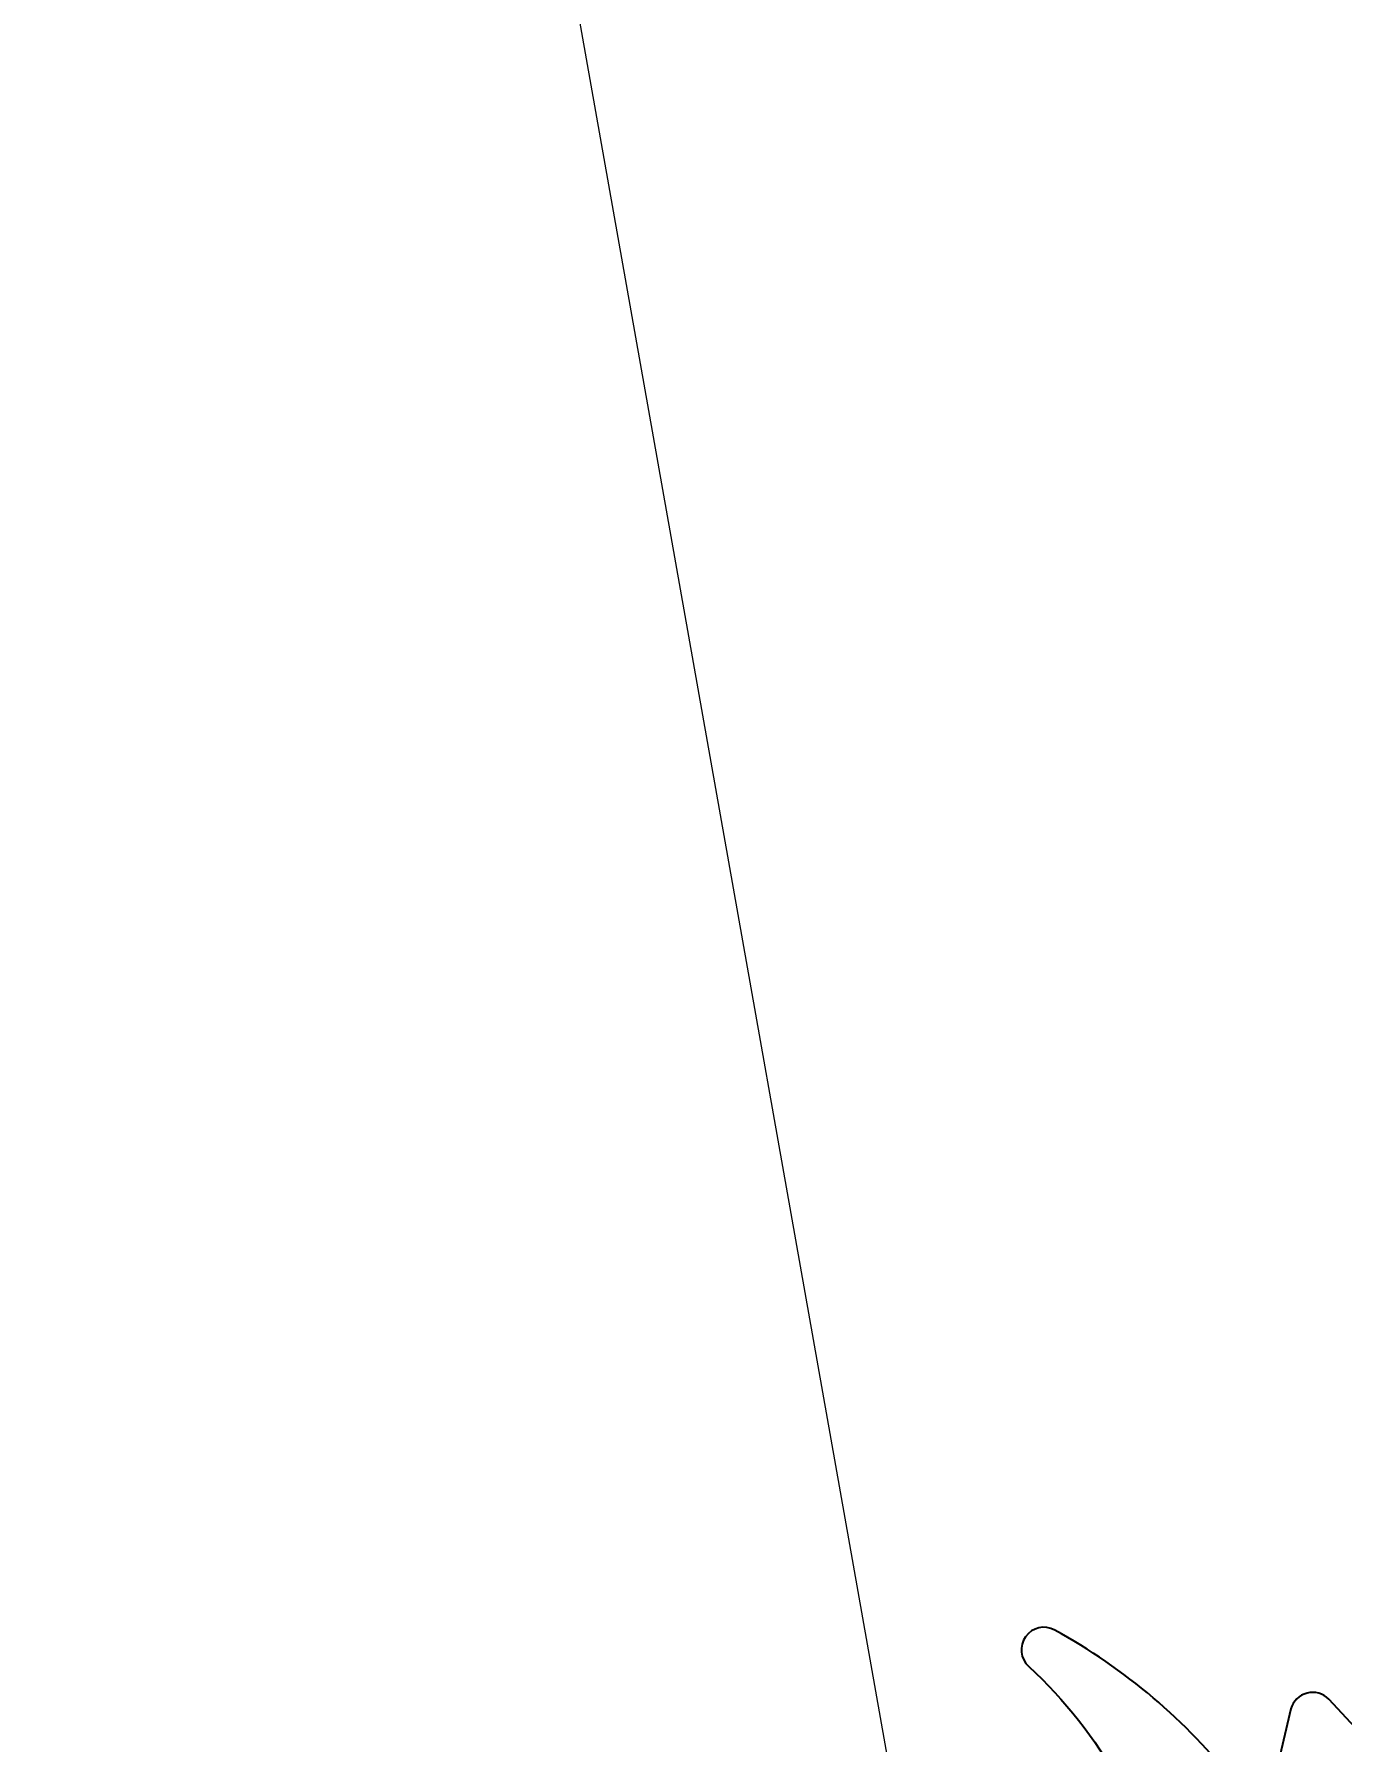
# Model space of a CAD drawing. Header units: millimetres. Extents: x -65527 to 8894748, y -37603 to 223697.
# Drawn here: x -31432.32 to -31414.66, y 101068.31 to 101091.38 of the extents above; entities that cross this region are included whole.
import ezdxf
from ezdxf import colors
from ezdxf.entities.mleader import LeaderData, LeaderLine
from ezdxf.math import Vec2, Vec3

# ---------------------------------------------------------------- set-up
doc = ezdxf.new("R2010")
doc.units = ezdxf.units.MM
doc.header["$LTSCALE"] = 10
doc.layers.add('АР_Перегородки витражные', color=152, linetype='Continuous', lineweight=13)
doc.layers.add('Архитектура', color=251, linetype='Continuous')
doc.styles.add('ISOCPEUR', font='isocpeur.ttf', dxfattribs={"width": 0.7})

# ---------------------------------------------------------------- blocks, each defined once
blk = doc.blocks.new('стойка витр.')
at = {"lineweight": 0, "ltscale": 100, "transparency": 33554687}
for points in [[(-59.945, -19.404, -0.000016), (-56.88, -20.786, -0.439819)], [(-56.36, -22.156, -0.000016), (-57.738, -25.223, -0.208057)]]:
    blk.add_lwpolyline(points, format="xyb", dxfattribs=at)
blk.add_lwpolyline([(-56.061, -41.98), (-55.778, -41.351), (-17.471, -26.825), (-16.842, -27.108), (-16.28, -28.59)], dxfattribs=at)
blk = doc.blocks.new('A$Cf7573d2c')
at = {"color": 5, "lineweight": 0, "ltscale": 100, "transparency": 33554687}
blk.add_lwpolyline([(61.095, -122.355), (60.523, -121.97), (52.67, -81.761), (53.055, -81.189), (54.611, -80.886)], dxfattribs=at)
for points in [[(38.187, -122.373, -0.000016), (40.066, -119.585, -0.439819)], [(41.505, -119.304, -0.000016), (44.295, -121.181, -0.208057)]]:
    blk.add_lwpolyline(points, format="xyb", dxfattribs=at)
at = {"layer": 'АР_Перегородки витражные', "rotation": 80.28340479355269}
blk.add_blockref('стойка витр.', (29.179, -60.013), dxfattribs=at)
blk = doc.blocks.new('A$Cec9b444d')
at = {"color": 241, "ltscale": 100, "true_color": 0xf7abae, "rotation": 359}
blk.add_blockref('A$Cf7573d2c', (-2406.343, -6569.67), dxfattribs=at)
blk = doc.blocks.new('_DOTSMALL')
at = {"color": 0, "linetype": 'ByBlock', "const_width": 0.5}
blk.add_lwpolyline([(-0.0625, 0, 1), (0.0625, 0, 1)], format="xyb", close=True, dxfattribs=at)

msp = doc.modelspace()

# ---------------------------------------------------------------- linework, layer by layer
at = {"layer": 'Архитектура', "lineweight": 25, "transparency": 33554684}
for points in [[(-31416.091, 101067.746, 0.101403), (-31418.534, 101069.821, 0.887085), (-31418.887, 101069.329, -0.164997), (-31417.019, 101065.931)], [(-31416.091, 101067.746, 0.101403), (-31418.534, 101069.821, 0.887085), (-31418.887, 101069.329, -0.164997), (-31417.019, 101065.931)], [(-31416.091, 101067.746, 0.101403), (-31418.534, 101069.821, 0.887085), (-31418.887, 101069.329, -0.164997), (-31417.019, 101065.931)], [(-31416.091, 101067.746, 0.101403), (-31418.534, 101069.821, 0.887085), (-31418.887, 101069.329, -0.164997), (-31417.019, 101065.931)], [(-31416.091, 101067.746, 0.101403), (-31418.534, 101069.821, 0.887085), (-31418.887, 101069.329, -0.164997), (-31417.019, 101065.931)], [(-31416.091, 101067.746, 0.101403), (-31418.534, 101069.821, 0.887085), (-31418.887, 101069.329, -0.164997), (-31417.019, 101065.931)], [(-31416.091, 101067.746, 0.101403), (-31418.534, 101069.821, 0.887085), (-31418.887, 101069.329, -0.164997), (-31417.019, 101065.931)], [(-31416.091, 101067.746, 0.101403), (-31418.534, 101069.821, 0.887085), (-31418.887, 101069.329, -0.164997), (-31417.019, 101065.931)], [(-31416.091, 101067.746, 0.101403), (-31418.534, 101069.821, 0.887085), (-31418.887, 101069.329, -0.164997), (-31417.019, 101065.931)], [(-31416.091, 101067.746, 0.101403), (-31418.534, 101069.821, 0.887085), (-31418.887, 101069.329, -0.164997), (-31417.019, 101065.931)], [(-31416.091, 101067.746, 0.101403), (-31418.534, 101069.821, 0.887085), (-31418.887, 101069.329, -0.164997), (-31417.019, 101065.931)], [(-31416.091, 101067.746, 0.101403), (-31418.534, 101069.821, 0.887085), (-31418.887, 101069.329, -0.164997), (-31417.019, 101065.931)], [(-31416.091, 101067.746, 0.101403), (-31418.534, 101069.821, 0.887085), (-31418.887, 101069.329, -0.164997), (-31417.019, 101065.931)], [(-31416.091, 101067.746, 0.101403), (-31418.534, 101069.821, 0.887085), (-31418.887, 101069.329, -0.164997), (-31417.019, 101065.931)], [(-31416.091, 101067.746, 0.101403), (-31418.534, 101069.821, 0.887085), (-31418.887, 101069.329, -0.164997), (-31417.019, 101065.931)], [(-31416.091, 101067.746, 0.101403), (-31418.534, 101069.821, 0.887085), (-31418.887, 101069.329, -0.164997), (-31417.019, 101065.931)], [(-31416.091, 101067.746, 0.101403), (-31418.534, 101069.821, 0.887085), (-31418.887, 101069.329, -0.164997), (-31417.019, 101065.931)], [(-31416.091, 101067.746, 0.101403), (-31418.534, 101069.821, 0.887085), (-31418.887, 101069.329, -0.164997), (-31417.019, 101065.931)], [(-31416.091, 101067.746, 0.101403), (-31418.534, 101069.821, 0.887085), (-31418.887, 101069.329, -0.164997), (-31417.019, 101065.931)], [(-31416.091, 101067.746, 0.101403), (-31418.534, 101069.821, 0.887085), (-31418.887, 101069.329, -0.164997), (-31417.019, 101065.931)], [(-31416.091, 101067.746, 0.101403), (-31418.534, 101069.821, 0.887085), (-31418.887, 101069.329, -0.164997), (-31417.019, 101065.931)], [(-31416.091, 101067.746, 0.101403), (-31418.534, 101069.821, 0.887085), (-31418.887, 101069.329, -0.164997), (-31417.019, 101065.931)], [(-31416.091, 101067.746, 0.101403), (-31418.534, 101069.821, 0.887085), (-31418.887, 101069.329, -0.164997), (-31417.019, 101065.931)], [(-31416.091, 101067.746, 0.101403), (-31418.534, 101069.821, 0.887085), (-31418.887, 101069.329, -0.164997), (-31417.019, 101065.931)], [(-31416.091, 101067.746, 0.101403), (-31418.534, 101069.821, 0.887085), (-31418.887, 101069.329, -0.164997), (-31417.019, 101065.931)], [(-31416.091, 101067.746, 0.101403), (-31418.534, 101069.821, 0.887085), (-31418.887, 101069.329, -0.164997), (-31417.019, 101065.931)], [(-31416.091, 101067.746, 0.101403), (-31418.534, 101069.821, 0.887085), (-31418.887, 101069.329, -0.164997), (-31417.019, 101065.931)], [(-31416.091, 101067.746, 0.101403), (-31418.534, 101069.821, 0.887085), (-31418.887, 101069.329, -0.164997), (-31417.019, 101065.931)], [(-31416.091, 101067.746, 0.101403), (-31418.534, 101069.821, 0.887085), (-31418.887, 101069.329, -0.164997), (-31417.019, 101065.931)], [(-31416.091, 101067.746, 0.101403), (-31418.534, 101069.821, 0.887085), (-31418.887, 101069.329, -0.164997), (-31417.019, 101065.931)], [(-31416.091, 101067.746, 0.101403), (-31418.534, 101069.821, 0.887085), (-31418.887, 101069.329, -0.164997), (-31417.019, 101065.931)], [(-31416.091, 101067.746, 0.101403), (-31418.534, 101069.821, 0.887085), (-31418.887, 101069.329, -0.164997), (-31417.019, 101065.931)], [(-31416.091, 101067.746, 0.101403), (-31418.534, 101069.821, 0.887085), (-31418.887, 101069.329, -0.164997), (-31417.019, 101065.931)], [(-31416.091, 101067.746, 0.101403), (-31418.534, 101069.821, 0.887085), (-31418.887, 101069.329, -0.164997), (-31417.019, 101065.931)], [(-31416.091, 101067.746, 0.101403), (-31418.534, 101069.821, 0.887085), (-31418.887, 101069.329, -0.164997), (-31417.019, 101065.931)], [(-31416.091, 101067.746, 0.101403), (-31418.534, 101069.821, 0.887085), (-31418.887, 101069.329, -0.164997), (-31417.019, 101065.931)], [(-31416.091, 101067.746, 0.101403), (-31418.534, 101069.821, 0.887085), (-31418.887, 101069.329, -0.164997), (-31417.019, 101065.931)], [(-31416.091, 101067.746, 0.101403), (-31418.534, 101069.821, 0.887085), (-31418.887, 101069.329, -0.164997), (-31417.019, 101065.931)], [(-31416.091, 101067.746, 0.101403), (-31418.534, 101069.821, 0.887085), (-31418.887, 101069.329, -0.164997), (-31417.019, 101065.931)], [(-31416.091, 101067.746, 0.101403), (-31418.534, 101069.821, 0.887085), (-31418.887, 101069.329, -0.164997), (-31417.019, 101065.931)], [(-31416.091, 101067.746, 0.101403), (-31418.534, 101069.821, 0.887085), (-31418.887, 101069.329, -0.164997), (-31417.019, 101065.931)], [(-31416.091, 101067.746, 0.101403), (-31418.534, 101069.821, 0.887085), (-31418.887, 101069.329, -0.164997), (-31417.019, 101065.931)], [(-31416.091, 101067.746, 0.101403), (-31418.534, 101069.821, 0.887085), (-31418.887, 101069.329, -0.164997), (-31417.019, 101065.931)], [(-31416.091, 101067.746, 0.101403), (-31418.534, 101069.821, 0.887085), (-31418.887, 101069.329, -0.164997), (-31417.019, 101065.931)], [(-31416.091, 101067.746, 0.101403), (-31418.534, 101069.821, 0.887085), (-31418.887, 101069.329, -0.164997), (-31417.019, 101065.931)], [(-31416.091, 101067.746, 0.101403), (-31418.534, 101069.821, 0.887085), (-31418.887, 101069.329, -0.164997), (-31417.019, 101065.931)], [(-31416.091, 101067.746, 0.101403), (-31418.534, 101069.821, 0.887085), (-31418.887, 101069.329, -0.164997), (-31417.019, 101065.931)], [(-31416.091, 101067.746, 0.101403), (-31418.534, 101069.821, 0.887085), (-31418.887, 101069.329, -0.164997), (-31417.019, 101065.931)], [(-31416.091, 101067.746, 0.101403), (-31418.534, 101069.821, 0.887085), (-31418.887, 101069.329, -0.164997), (-31417.019, 101065.931)], [(-31416.091, 101067.746, 0.101403), (-31418.534, 101069.821, 0.887085), (-31418.887, 101069.329, -0.164997), (-31417.019, 101065.931)], [(-31416.091, 101067.746, 0.101403), (-31418.534, 101069.821, 0.887085), (-31418.887, 101069.329, -0.164997), (-31417.019, 101065.931)], [(-31416.091, 101067.746, 0.101403), (-31418.534, 101069.821, 0.887085), (-31418.887, 101069.329, -0.164997), (-31417.019, 101065.931)], [(-31416.091, 101067.746, 0.101403), (-31418.534, 101069.821, 0.887085), (-31418.887, 101069.329, -0.164997), (-31417.019, 101065.931)], [(-31416.091, 101067.746, 0.101403), (-31418.534, 101069.821, 0.887085), (-31418.887, 101069.329, -0.164997), (-31417.019, 101065.931)], [(-31416.091, 101067.746, 0.101403), (-31418.534, 101069.821, 0.887085), (-31418.887, 101069.329, -0.164997), (-31417.019, 101065.931)], [(-31416.091, 101067.746, 0.101403), (-31418.534, 101069.821, 0.887085), (-31418.887, 101069.329, -0.164997), (-31417.019, 101065.931)], [(-31416.091, 101067.746, 0.101403), (-31418.534, 101069.821, 0.887085), (-31418.887, 101069.329, -0.164997), (-31417.019, 101065.931)], [(-31416.091, 101067.746, 0.101403), (-31418.534, 101069.821, 0.887085), (-31418.887, 101069.329, -0.164997), (-31417.019, 101065.931)], [(-31416.091, 101067.746, 0.101403), (-31418.534, 101069.821, 0.887085), (-31418.887, 101069.329, -0.164997), (-31417.019, 101065.931)], [(-31416.091, 101067.746, 0.101403), (-31418.534, 101069.821, 0.887085), (-31418.887, 101069.329, -0.164997), (-31417.019, 101065.931)], [(-31416.091, 101067.746, 0.101403), (-31418.534, 101069.821, 0.887085), (-31418.887, 101069.329, -0.164997), (-31417.019, 101065.931)], [(-31416.091, 101067.746, 0.101403), (-31418.534, 101069.821, 0.887085), (-31418.887, 101069.329, -0.164997), (-31417.019, 101065.931)], [(-31416.091, 101067.746, 0.101403), (-31418.534, 101069.821, 0.887085), (-31418.887, 101069.329, -0.164997), (-31417.019, 101065.931)], [(-31416.091, 101067.746, 0.101403), (-31418.534, 101069.821, 0.887085), (-31418.887, 101069.329, -0.164997), (-31417.019, 101065.931)], [(-31416.091, 101067.746, 0.101403), (-31418.534, 101069.821, 0.887085), (-31418.887, 101069.329, -0.164997), (-31417.019, 101065.931)], [(-31416.091, 101067.746, 0.101403), (-31418.534, 101069.821, 0.887085), (-31418.887, 101069.329, -0.164997), (-31417.019, 101065.931)], [(-31416.091, 101067.746, 0.101403), (-31418.534, 101069.821, 0.887085), (-31418.887, 101069.329, -0.164997), (-31417.019, 101065.931)], [(-31416.091, 101067.746, 0.101403), (-31418.534, 101069.821, 0.887085), (-31418.887, 101069.329, -0.164997), (-31417.019, 101065.931)], [(-31416.091, 101067.746, 0.101403), (-31418.534, 101069.821, 0.887085), (-31418.887, 101069.329, -0.164997), (-31417.019, 101065.931)], [(-31416.091, 101067.746, 0.101403), (-31418.534, 101069.821, 0.887085), (-31418.887, 101069.329, -0.164997), (-31417.019, 101065.931)], [(-31416.091, 101067.746, 0.101403), (-31418.534, 101069.821, 0.887085), (-31418.887, 101069.329, -0.164997), (-31417.019, 101065.931)], [(-31416.091, 101067.746, 0.101403), (-31418.534, 101069.821, 0.887085), (-31418.887, 101069.329, -0.164997), (-31417.019, 101065.931)], [(-31416.091, 101067.746, 0.101403), (-31418.534, 101069.821, 0.887085), (-31418.887, 101069.329, -0.164997), (-31417.019, 101065.931)], [(-31416.091, 101067.746, 0.101403), (-31418.534, 101069.821, 0.887085), (-31418.887, 101069.329, -0.164997), (-31417.019, 101065.931)], [(-31416.091, 101067.746, 0.101403), (-31418.534, 101069.821, 0.887085), (-31418.887, 101069.329, -0.164997), (-31417.019, 101065.931)], [(-31416.091, 101067.746, 0.101403), (-31418.534, 101069.821, 0.887085), (-31418.887, 101069.329, -0.164997), (-31417.019, 101065.931)], [(-31416.091, 101067.746, 0.101403), (-31418.534, 101069.821, 0.887085), (-31418.887, 101069.329, -0.164997), (-31417.019, 101065.931)], [(-31416.091, 101067.746, 0.101403), (-31418.534, 101069.821, 0.887085), (-31418.887, 101069.329, -0.164997), (-31417.019, 101065.931)], [(-31416.091, 101067.746, 0.101403), (-31418.534, 101069.821, 0.887085), (-31418.887, 101069.329, -0.164997), (-31417.019, 101065.931)], [(-31416.091, 101067.746, 0.101403), (-31418.534, 101069.821, 0.887085), (-31418.887, 101069.329, -0.164997), (-31417.019, 101065.931)], [(-31416.091, 101067.746, 0.101403), (-31418.534, 101069.821, 0.887085), (-31418.887, 101069.329, -0.164997), (-31417.019, 101065.931)], [(-31416.091, 101067.746, 0.101403), (-31418.534, 101069.821, 0.887085), (-31418.887, 101069.329, -0.164997), (-31417.019, 101065.931)], [(-31416.091, 101067.746, 0.101403), (-31418.534, 101069.821, 0.887085), (-31418.887, 101069.329, -0.164997), (-31417.019, 101065.931)], [(-31416.091, 101067.746, 0.101403), (-31418.534, 101069.821, 0.887085), (-31418.887, 101069.329, -0.164997), (-31417.019, 101065.931)], [(-31416.091, 101067.746, 0.101403), (-31418.534, 101069.821, 0.887085), (-31418.887, 101069.329, -0.164997), (-31417.019, 101065.931)], [(-31416.091, 101067.746, 0.101403), (-31418.534, 101069.821, 0.887085), (-31418.887, 101069.329, -0.164997), (-31417.019, 101065.931)], [(-31416.091, 101067.746, 0.101403), (-31418.534, 101069.821, 0.887085), (-31418.887, 101069.329, -0.164997), (-31417.019, 101065.931)], [(-31416.091, 101067.746, 0.101403), (-31418.534, 101069.821, 0.887085), (-31418.887, 101069.329, -0.164997), (-31417.019, 101065.931)], [(-31416.091, 101067.746, 0.101403), (-31418.534, 101069.821, 0.887085), (-31418.887, 101069.329, -0.164997), (-31417.019, 101065.931)], [(-31416.091, 101067.746, 0.101403), (-31418.534, 101069.821, 0.887085), (-31418.887, 101069.329, -0.164997), (-31417.019, 101065.931)], [(-31416.091, 101067.746, 0.101403), (-31418.534, 101069.821, 0.887085), (-31418.887, 101069.329, -0.164997), (-31417.019, 101065.931)], [(-31416.091, 101067.746, 0.101403), (-31418.534, 101069.821, 0.887085), (-31418.887, 101069.329, -0.164997), (-31417.019, 101065.931)], [(-31416.091, 101067.746, 0.101403), (-31418.534, 101069.821, 0.887085), (-31418.887, 101069.329, -0.164997), (-31417.019, 101065.931)], [(-31416.091, 101067.746, 0.101403), (-31418.534, 101069.821, 0.887085), (-31418.887, 101069.329, -0.164997), (-31417.019, 101065.931)], [(-31416.091, 101067.746, 0.101403), (-31418.534, 101069.821, 0.887085), (-31418.887, 101069.329, -0.164997), (-31417.019, 101065.931)], [(-31416.091, 101067.746, 0.101403), (-31418.534, 101069.821, 0.887085), (-31418.887, 101069.329, -0.164997), (-31417.019, 101065.931)], [(-31416.091, 101067.746, 0.101403), (-31418.534, 101069.821, 0.887085), (-31418.887, 101069.329, -0.164997), (-31417.019, 101065.931)], [(-31416.091, 101067.746, 0.101403), (-31418.534, 101069.821, 0.887085), (-31418.887, 101069.329, -0.164997), (-31417.019, 101065.931)], [(-31416.091, 101067.746, 0.101403), (-31418.534, 101069.821, 0.887085), (-31418.887, 101069.329, -0.164997), (-31417.019, 101065.931)], [(-31416.091, 101067.746, 0.101403), (-31418.534, 101069.821, 0.887085), (-31418.887, 101069.329, -0.164997), (-31417.019, 101065.931)], [(-31416.091, 101067.746, 0.101403), (-31418.534, 101069.821, 0.887085), (-31418.887, 101069.329, -0.164997), (-31417.019, 101065.931)], [(-31416.091, 101067.746, 0.101403), (-31418.534, 101069.821, 0.887085), (-31418.887, 101069.329, -0.164997), (-31417.019, 101065.931)], [(-31416.091, 101067.746, 0.101403), (-31418.534, 101069.821, 0.887085), (-31418.887, 101069.329, -0.164997), (-31417.019, 101065.931)], [(-31416.091, 101067.746, 0.101403), (-31418.534, 101069.821, 0.887085), (-31418.887, 101069.329, -0.164997), (-31417.019, 101065.931)], [(-31416.091, 101067.746, 0.101403), (-31418.534, 101069.821, 0.887085), (-31418.887, 101069.329, -0.164997), (-31417.019, 101065.931)], [(-31416.091, 101067.746, 0.101403), (-31418.534, 101069.821, 0.887085), (-31418.887, 101069.329, -0.164997), (-31417.019, 101065.931)], [(-31416.091, 101067.746, 0.101403), (-31418.534, 101069.821, 0.887085), (-31418.887, 101069.329, -0.164997), (-31417.019, 101065.931)], [(-31416.091, 101067.746, 0.101403), (-31418.534, 101069.821, 0.887085), (-31418.887, 101069.329, -0.164997), (-31417.019, 101065.931)], [(-31416.091, 101067.746, 0.101403), (-31418.534, 101069.821, 0.887085), (-31418.887, 101069.329, -0.164997), (-31417.019, 101065.931)], [(-31416.091, 101067.746, 0.101403), (-31418.534, 101069.821, 0.887085), (-31418.887, 101069.329, -0.164997), (-31417.019, 101065.931)], [(-31416.091, 101067.746, 0.101403), (-31418.534, 101069.821, 0.887085), (-31418.887, 101069.329, -0.164997), (-31417.019, 101065.931)], [(-31416.091, 101067.746, 0.101403), (-31418.534, 101069.821, 0.887085), (-31418.887, 101069.329, -0.164997), (-31417.019, 101065.931)], [(-31416.091, 101067.746, 0.101403), (-31418.534, 101069.821, 0.887085), (-31418.887, 101069.329, -0.164997), (-31417.019, 101065.931)], [(-31416.091, 101067.746, 0.101403), (-31418.534, 101069.821, 0.887085), (-31418.887, 101069.329, -0.164997), (-31417.019, 101065.931)], [(-31416.091, 101067.746, 0.101403), (-31418.534, 101069.821, 0.887085), (-31418.887, 101069.329, -0.164997), (-31417.019, 101065.931)], [(-31416.091, 101067.746, 0.101403), (-31418.534, 101069.821, 0.887085), (-31418.887, 101069.329, -0.164997), (-31417.019, 101065.931)], [(-31416.091, 101067.746, 0.101403), (-31418.534, 101069.821, 0.887085), (-31418.887, 101069.329, -0.164997), (-31417.019, 101065.931)], [(-31416.091, 101067.746, 0.101403), (-31418.534, 101069.821, 0.887085), (-31418.887, 101069.329, -0.164997), (-31417.019, 101065.931)], [(-31416.091, 101067.746, 0.101403), (-31418.534, 101069.821, 0.887085), (-31418.887, 101069.329, -0.164997), (-31417.019, 101065.931)], [(-31416.091, 101067.746, 0.101403), (-31418.534, 101069.821, 0.887085), (-31418.887, 101069.329, -0.164997), (-31417.019, 101065.931)], [(-31416.091, 101067.746, 0.101403), (-31418.534, 101069.821, 0.887085), (-31418.887, 101069.329, -0.164997), (-31417.019, 101065.931)], [(-31416.091, 101067.746, 0.101403), (-31418.534, 101069.821, 0.887085), (-31418.887, 101069.329, -0.164997), (-31417.019, 101065.931)], [(-31416.091, 101067.746, 0.101403), (-31418.534, 101069.821, 0.887085), (-31418.887, 101069.329, -0.164997), (-31417.019, 101065.931)], [(-31416.091, 101067.746, 0.101403), (-31418.534, 101069.821, 0.887085), (-31418.887, 101069.329, -0.164997), (-31417.019, 101065.931)], [(-31416.091, 101067.746, 0.101403), (-31418.534, 101069.821, 0.887085), (-31418.887, 101069.329, -0.164997), (-31417.019, 101065.931)], [(-31416.091, 101067.746, 0.101403), (-31418.534, 101069.821, 0.887085), (-31418.887, 101069.329, -0.164997), (-31417.019, 101065.931)], [(-31416.091, 101067.746, 0.101403), (-31418.534, 101069.821, 0.887085), (-31418.887, 101069.329, -0.164997), (-31417.019, 101065.931)], [(-31416.091, 101067.746, 0.101403), (-31418.534, 101069.821, 0.887085), (-31418.887, 101069.329, -0.164997), (-31417.019, 101065.931)], [(-31416.091, 101067.746, 0.101403), (-31418.534, 101069.821, 0.887085), (-31418.887, 101069.329, -0.164997), (-31417.019, 101065.931)], [(-31416.091, 101067.746, 0.101403), (-31418.534, 101069.821, 0.887085), (-31418.887, 101069.329, -0.164997), (-31417.019, 101065.931)], [(-31416.091, 101067.746, 0.101403), (-31418.534, 101069.821, 0.887085), (-31418.887, 101069.329, -0.164997), (-31417.019, 101065.931)], [(-31416.091, 101067.746, 0.101403), (-31418.534, 101069.821, 0.887085), (-31418.887, 101069.329, -0.164997), (-31417.019, 101065.931)], [(-31416.091, 101067.746, 0.101403), (-31418.534, 101069.821, 0.887085), (-31418.887, 101069.329, -0.164997), (-31417.019, 101065.931)], [(-31416.091, 101067.746, 0.101403), (-31418.534, 101069.821, 0.887085), (-31418.887, 101069.329, -0.164997), (-31417.019, 101065.931)], [(-31416.091, 101067.746, 0.101403), (-31418.534, 101069.821, 0.887085), (-31418.887, 101069.329, -0.164997), (-31417.019, 101065.931)], [(-31416.091, 101067.746, 0.101403), (-31418.534, 101069.821, 0.887085), (-31418.887, 101069.329, -0.164997), (-31417.019, 101065.931)], [(-31416.091, 101067.746, 0.101403), (-31418.534, 101069.821, 0.887085), (-31418.887, 101069.329, -0.164997), (-31417.019, 101065.931)], [(-31416.091, 101067.746, 0.101403), (-31418.534, 101069.821, 0.887085), (-31418.887, 101069.329, -0.164997), (-31417.019, 101065.931)], [(-31416.091, 101067.746, 0.101403), (-31418.534, 101069.821, 0.887085), (-31418.887, 101069.329, -0.164997), (-31417.019, 101065.931)], [(-31416.091, 101067.746, 0.101403), (-31418.534, 101069.821, 0.887085), (-31418.887, 101069.329, -0.164997), (-31417.019, 101065.931)], [(-31416.091, 101067.746, 0.101403), (-31418.534, 101069.821, 0.887085), (-31418.887, 101069.329, -0.164997), (-31417.019, 101065.931)], [(-31416.091, 101067.746, 0.101403), (-31418.534, 101069.821, 0.887085), (-31418.887, 101069.329, -0.164997), (-31417.019, 101065.931)], [(-31416.091, 101067.746, 0.101403), (-31418.534, 101069.821, 0.887085), (-31418.887, 101069.329, -0.164997), (-31417.019, 101065.931)], [(-31416.091, 101067.746, 0.101403), (-31418.534, 101069.821, 0.887085), (-31418.887, 101069.329, -0.164997), (-31417.019, 101065.931)], [(-31416.091, 101067.746, 0.101403), (-31418.534, 101069.821, 0.887085), (-31418.887, 101069.329, -0.164997), (-31417.019, 101065.931)], [(-31416.091, 101067.746, 0.101403), (-31418.534, 101069.821, 0.887085), (-31418.887, 101069.329, -0.164997), (-31417.019, 101065.931)], [(-31416.091, 101067.746, 0.101403), (-31418.534, 101069.821, 0.887085), (-31418.887, 101069.329, -0.164997), (-31417.019, 101065.931)], [(-31416.091, 101067.746, 0.101403), (-31418.534, 101069.821, 0.887085), (-31418.887, 101069.329, -0.164997), (-31417.019, 101065.931)], [(-31416.091, 101067.746, 0.101403), (-31418.534, 101069.821, 0.887085), (-31418.887, 101069.329, -0.164997), (-31417.019, 101065.931)], [(-31416.091, 101067.746, 0.101403), (-31418.534, 101069.821, 0.887085), (-31418.887, 101069.329, -0.164997), (-31417.019, 101065.931)], [(-31416.091, 101067.746, 0.101403), (-31418.534, 101069.821, 0.887085), (-31418.887, 101069.329, -0.164997), (-31417.019, 101065.931)], [(-31416.091, 101067.746, 0.101403), (-31418.534, 101069.821, 0.887085), (-31418.887, 101069.329, -0.164997), (-31417.019, 101065.931)], [(-31416.091, 101067.746, 0.101403), (-31418.534, 101069.821, 0.887085), (-31418.887, 101069.329, -0.164997), (-31417.019, 101065.931)], [(-31416.091, 101067.746, 0.101403), (-31418.534, 101069.821, 0.887085), (-31418.887, 101069.329, -0.164997), (-31417.019, 101065.931)], [(-31416.091, 101067.746, 0.101403), (-31418.534, 101069.821, 0.887085), (-31418.887, 101069.329, -0.164997), (-31417.019, 101065.931)], [(-31416.091, 101067.746, 0.101403), (-31418.534, 101069.821, 0.887085), (-31418.887, 101069.329, -0.164997), (-31417.019, 101065.931)], [(-31416.091, 101067.746, 0.101403), (-31418.534, 101069.821, 0.887085), (-31418.887, 101069.329, -0.164997), (-31417.019, 101065.931)], [(-31416.091, 101067.746, 0.101403), (-31418.534, 101069.821, 0.887085), (-31418.887, 101069.329, -0.164997), (-31417.019, 101065.931)], [(-31416.091, 101067.746, 0.101403), (-31418.534, 101069.821, 0.887085), (-31418.887, 101069.329, -0.164997), (-31417.019, 101065.931)], [(-31416.091, 101067.746, 0.101403), (-31418.534, 101069.821, 0.887085), (-31418.887, 101069.329, -0.164997), (-31417.019, 101065.931)], [(-31416.091, 101067.746, 0.101403), (-31418.534, 101069.821, 0.887085), (-31418.887, 101069.329, -0.164997), (-31417.019, 101065.931)], [(-31416.091, 101067.746, 0.101403), (-31418.534, 101069.821, 0.887085), (-31418.887, 101069.329, -0.164997), (-31417.019, 101065.931)], [(-31416.091, 101067.746, 0.101403), (-31418.534, 101069.821, 0.887085), (-31418.887, 101069.329, -0.164997), (-31417.019, 101065.931)], [(-31416.091, 101067.746, 0.101403), (-31418.534, 101069.821, 0.887085), (-31418.887, 101069.329, -0.164997), (-31417.019, 101065.931)], [(-31416.091, 101067.746, 0.101403), (-31418.534, 101069.821, 0.887085), (-31418.887, 101069.329, -0.164997), (-31417.019, 101065.931)], [(-31416.091, 101067.746, 0.101403), (-31418.534, 101069.821, 0.887085), (-31418.887, 101069.329, -0.164997), (-31417.019, 101065.931)], [(-31416.091, 101067.746, 0.101403), (-31418.534, 101069.821, 0.887085), (-31418.887, 101069.329, -0.164997), (-31417.019, 101065.931)], [(-31416.091, 101067.746, 0.101403), (-31418.534, 101069.821, 0.887085), (-31418.887, 101069.329, -0.164997), (-31417.019, 101065.931)], [(-31416.091, 101067.746, 0.101403), (-31418.534, 101069.821, 0.887085), (-31418.887, 101069.329, -0.164997), (-31417.019, 101065.931)], [(-31416.091, 101067.746, 0.101403), (-31418.534, 101069.821, 0.887085), (-31418.887, 101069.329, -0.164997), (-31417.019, 101065.931)], [(-31416.091, 101067.746, 0.101403), (-31418.534, 101069.821, 0.887085), (-31418.887, 101069.329, -0.164997), (-31417.019, 101065.931)], [(-31414.241, 101068.25), (-31414.834, 101068.888, 0.57795), (-31415.346, 101068.756), (-31415.557, 101067.852, -0.615334)], [(-31414.241, 101068.25), (-31414.834, 101068.888, 0.57795), (-31415.346, 101068.756), (-31415.557, 101067.852, -0.615334)], [(-31414.241, 101068.25), (-31414.834, 101068.888, 0.57795), (-31415.346, 101068.756), (-31415.557, 101067.852, -0.615334)], [(-31414.241, 101068.25), (-31414.834, 101068.888, 0.57795), (-31415.346, 101068.756), (-31415.557, 101067.852, -0.615334)], [(-31414.241, 101068.25), (-31414.834, 101068.888, 0.57795), (-31415.346, 101068.756), (-31415.557, 101067.852, -0.615334)], [(-31414.241, 101068.25), (-31414.834, 101068.888, 0.57795), (-31415.346, 101068.756), (-31415.557, 101067.852, -0.615334)], [(-31414.241, 101068.25), (-31414.834, 101068.888, 0.57795), (-31415.346, 101068.756), (-31415.557, 101067.852, -0.615334)], [(-31414.241, 101068.25), (-31414.834, 101068.888, 0.57795), (-31415.346, 101068.756), (-31415.557, 101067.852, -0.615334)], [(-31414.241, 101068.25), (-31414.834, 101068.888, 0.57795), (-31415.346, 101068.756), (-31415.557, 101067.852, -0.615334)], [(-31414.241, 101068.25), (-31414.834, 101068.888, 0.57795), (-31415.346, 101068.756), (-31415.557, 101067.852, -0.615334)], [(-31414.241, 101068.25), (-31414.834, 101068.888, 0.57795), (-31415.346, 101068.756), (-31415.557, 101067.852, -0.615334)], [(-31414.241, 101068.25), (-31414.834, 101068.888, 0.57795), (-31415.346, 101068.756), (-31415.557, 101067.852, -0.615334)], [(-31414.241, 101068.25), (-31414.834, 101068.888, 0.57795), (-31415.346, 101068.756), (-31415.557, 101067.852, -0.615334)], [(-31414.241, 101068.25), (-31414.834, 101068.888, 0.57795), (-31415.346, 101068.756), (-31415.557, 101067.852, -0.615334)], [(-31414.241, 101068.25), (-31414.834, 101068.888, 0.57795), (-31415.346, 101068.756), (-31415.557, 101067.852, -0.615334)], [(-31414.241, 101068.25), (-31414.834, 101068.888, 0.57795), (-31415.346, 101068.756), (-31415.557, 101067.852, -0.615334)], [(-31414.241, 101068.25), (-31414.834, 101068.888, 0.57795), (-31415.346, 101068.756), (-31415.557, 101067.852, -0.615334)], [(-31414.241, 101068.25), (-31414.834, 101068.888, 0.57795), (-31415.346, 101068.756), (-31415.557, 101067.852, -0.615334)], [(-31414.241, 101068.25), (-31414.834, 101068.888, 0.57795), (-31415.346, 101068.756), (-31415.557, 101067.852, -0.615334)], [(-31414.241, 101068.25), (-31414.834, 101068.888, 0.57795), (-31415.346, 101068.756), (-31415.557, 101067.852, -0.615334)], [(-31414.241, 101068.25), (-31414.834, 101068.888, 0.57795), (-31415.346, 101068.756), (-31415.557, 101067.852, -0.615334)], [(-31414.241, 101068.25), (-31414.834, 101068.888, 0.57795), (-31415.346, 101068.756), (-31415.557, 101067.852, -0.615334)], [(-31414.241, 101068.25), (-31414.834, 101068.888, 0.57795), (-31415.346, 101068.756), (-31415.557, 101067.852, -0.615334)], [(-31414.241, 101068.25), (-31414.834, 101068.888, 0.57795), (-31415.346, 101068.756), (-31415.557, 101067.852, -0.615334)], [(-31414.241, 101068.25), (-31414.834, 101068.888, 0.57795), (-31415.346, 101068.756), (-31415.557, 101067.852, -0.615334)], [(-31414.241, 101068.25), (-31414.834, 101068.888, 0.57795), (-31415.346, 101068.756), (-31415.557, 101067.852, -0.615334)], [(-31414.241, 101068.25), (-31414.834, 101068.888, 0.57795), (-31415.346, 101068.756), (-31415.557, 101067.852, -0.615334)], [(-31414.241, 101068.25), (-31414.834, 101068.888, 0.57795), (-31415.346, 101068.756), (-31415.557, 101067.852, -0.615334)], [(-31414.241, 101068.25), (-31414.834, 101068.888, 0.57795), (-31415.346, 101068.756), (-31415.557, 101067.852, -0.615334)], [(-31414.241, 101068.25), (-31414.834, 101068.888, 0.57795), (-31415.346, 101068.756), (-31415.557, 101067.852, -0.615334)], [(-31414.241, 101068.25), (-31414.834, 101068.888, 0.57795), (-31415.346, 101068.756), (-31415.557, 101067.852, -0.615334)], [(-31414.241, 101068.25), (-31414.834, 101068.888, 0.57795), (-31415.346, 101068.756), (-31415.557, 101067.852, -0.615334)], [(-31414.241, 101068.25), (-31414.834, 101068.888, 0.57795), (-31415.346, 101068.756), (-31415.557, 101067.852, -0.615334)], [(-31414.241, 101068.25), (-31414.834, 101068.888, 0.57795), (-31415.346, 101068.756), (-31415.557, 101067.852, -0.615334)], [(-31414.241, 101068.25), (-31414.834, 101068.888, 0.57795), (-31415.346, 101068.756), (-31415.557, 101067.852, -0.615334)], [(-31414.241, 101068.25), (-31414.834, 101068.888, 0.57795), (-31415.346, 101068.756), (-31415.557, 101067.852, -0.615334)], [(-31414.241, 101068.25), (-31414.834, 101068.888, 0.57795), (-31415.346, 101068.756), (-31415.557, 101067.852, -0.615334)], [(-31414.241, 101068.25), (-31414.834, 101068.888, 0.57795), (-31415.346, 101068.756), (-31415.557, 101067.852, -0.615334)], [(-31414.241, 101068.25), (-31414.834, 101068.888, 0.57795), (-31415.346, 101068.756), (-31415.557, 101067.852, -0.615334)], [(-31414.241, 101068.25), (-31414.834, 101068.888, 0.57795), (-31415.346, 101068.756), (-31415.557, 101067.852, -0.615334)], [(-31414.241, 101068.25), (-31414.834, 101068.888, 0.57795), (-31415.346, 101068.756), (-31415.557, 101067.852, -0.615334)], [(-31414.241, 101068.25), (-31414.834, 101068.888, 0.57795), (-31415.346, 101068.756), (-31415.557, 101067.852, -0.615334)], [(-31414.241, 101068.25), (-31414.834, 101068.888, 0.57795), (-31415.346, 101068.756), (-31415.557, 101067.852, -0.615334)], [(-31414.241, 101068.25), (-31414.834, 101068.888, 0.57795), (-31415.346, 101068.756), (-31415.557, 101067.852, -0.615334)], [(-31414.241, 101068.25), (-31414.834, 101068.888, 0.57795), (-31415.346, 101068.756), (-31415.557, 101067.852, -0.615334)], [(-31414.241, 101068.25), (-31414.834, 101068.888, 0.57795), (-31415.346, 101068.756), (-31415.557, 101067.852, -0.615334)], [(-31414.241, 101068.25), (-31414.834, 101068.888, 0.57795), (-31415.346, 101068.756), (-31415.557, 101067.852, -0.615334)], [(-31414.241, 101068.25), (-31414.834, 101068.888, 0.57795), (-31415.346, 101068.756), (-31415.557, 101067.852, -0.615334)], [(-31414.241, 101068.25), (-31414.834, 101068.888, 0.57795), (-31415.346, 101068.756), (-31415.557, 101067.852, -0.615334)], [(-31414.241, 101068.25), (-31414.834, 101068.888, 0.57795), (-31415.346, 101068.756), (-31415.557, 101067.852, -0.615334)], [(-31414.241, 101068.25), (-31414.834, 101068.888, 0.57795), (-31415.346, 101068.756), (-31415.557, 101067.852, -0.615334)], [(-31414.241, 101068.25), (-31414.834, 101068.888, 0.57795), (-31415.346, 101068.756), (-31415.557, 101067.852, -0.615334)], [(-31414.241, 101068.25), (-31414.834, 101068.888, 0.57795), (-31415.346, 101068.756), (-31415.557, 101067.852, -0.615334)], [(-31414.241, 101068.25), (-31414.834, 101068.888, 0.57795), (-31415.346, 101068.756), (-31415.557, 101067.852, -0.615334)], [(-31414.241, 101068.25), (-31414.834, 101068.888, 0.57795), (-31415.346, 101068.756), (-31415.557, 101067.852, -0.615334)], [(-31414.241, 101068.25), (-31414.834, 101068.888, 0.57795), (-31415.346, 101068.756), (-31415.557, 101067.852, -0.615334)], [(-31414.241, 101068.25), (-31414.834, 101068.888, 0.57795), (-31415.346, 101068.756), (-31415.557, 101067.852, -0.615334)], [(-31414.241, 101068.25), (-31414.834, 101068.888, 0.57795), (-31415.346, 101068.756), (-31415.557, 101067.852, -0.615334)], [(-31414.241, 101068.25), (-31414.834, 101068.888, 0.57795), (-31415.346, 101068.756), (-31415.557, 101067.852, -0.615334)], [(-31414.241, 101068.25), (-31414.834, 101068.888, 0.57795), (-31415.346, 101068.756), (-31415.557, 101067.852, -0.615334)], [(-31414.241, 101068.25), (-31414.834, 101068.888, 0.57795), (-31415.346, 101068.756), (-31415.557, 101067.852, -0.615334)], [(-31414.241, 101068.25), (-31414.834, 101068.888, 0.57795), (-31415.346, 101068.756), (-31415.557, 101067.852, -0.615334)], [(-31414.241, 101068.25), (-31414.834, 101068.888, 0.57795), (-31415.346, 101068.756), (-31415.557, 101067.852, -0.615334)], [(-31414.241, 101068.25), (-31414.834, 101068.888, 0.57795), (-31415.346, 101068.756), (-31415.557, 101067.852, -0.615334)], [(-31414.241, 101068.25), (-31414.834, 101068.888, 0.57795), (-31415.346, 101068.756), (-31415.557, 101067.852, -0.615334)], [(-31414.241, 101068.25), (-31414.834, 101068.888, 0.57795), (-31415.346, 101068.756), (-31415.557, 101067.852, -0.615334)], [(-31414.241, 101068.25), (-31414.834, 101068.888, 0.57795), (-31415.346, 101068.756), (-31415.557, 101067.852, -0.615334)], [(-31414.241, 101068.25), (-31414.834, 101068.888, 0.57795), (-31415.346, 101068.756), (-31415.557, 101067.852, -0.615334)], [(-31414.241, 101068.25), (-31414.834, 101068.888, 0.57795), (-31415.346, 101068.756), (-31415.557, 101067.852, -0.615334)], [(-31414.241, 101068.25), (-31414.834, 101068.888, 0.57795), (-31415.346, 101068.756), (-31415.557, 101067.852, -0.615334)], [(-31414.241, 101068.25), (-31414.834, 101068.888, 0.57795), (-31415.346, 101068.756), (-31415.557, 101067.852, -0.615334)], [(-31414.241, 101068.25), (-31414.834, 101068.888, 0.57795), (-31415.346, 101068.756), (-31415.557, 101067.852, -0.615334)], [(-31414.241, 101068.25), (-31414.834, 101068.888, 0.57795), (-31415.346, 101068.756), (-31415.557, 101067.852, -0.615334)], [(-31414.241, 101068.25), (-31414.834, 101068.888, 0.57795), (-31415.346, 101068.756), (-31415.557, 101067.852, -0.615334)], [(-31414.241, 101068.25), (-31414.834, 101068.888, 0.57795), (-31415.346, 101068.756), (-31415.557, 101067.852, -0.615334)], [(-31414.241, 101068.25), (-31414.834, 101068.888, 0.57795), (-31415.346, 101068.756), (-31415.557, 101067.852, -0.615334)], [(-31414.241, 101068.25), (-31414.834, 101068.888, 0.57795), (-31415.346, 101068.756), (-31415.557, 101067.852, -0.615334)], [(-31414.241, 101068.25), (-31414.834, 101068.888, 0.57795), (-31415.346, 101068.756), (-31415.557, 101067.852, -0.615334)], [(-31414.241, 101068.25), (-31414.834, 101068.888, 0.57795), (-31415.346, 101068.756), (-31415.557, 101067.852, -0.615334)], [(-31414.241, 101068.25), (-31414.834, 101068.888, 0.57795), (-31415.346, 101068.756), (-31415.557, 101067.852, -0.615334)], [(-31414.241, 101068.25), (-31414.834, 101068.888, 0.57795), (-31415.346, 101068.756), (-31415.557, 101067.852, -0.615334)], [(-31414.241, 101068.25), (-31414.834, 101068.888, 0.57795), (-31415.346, 101068.756), (-31415.557, 101067.852, -0.615334)], [(-31414.241, 101068.25), (-31414.834, 101068.888, 0.57795), (-31415.346, 101068.756), (-31415.557, 101067.852, -0.615334)], [(-31414.241, 101068.25), (-31414.834, 101068.888, 0.57795), (-31415.346, 101068.756), (-31415.557, 101067.852, -0.615334)], [(-31414.241, 101068.25), (-31414.834, 101068.888, 0.57795), (-31415.346, 101068.756), (-31415.557, 101067.852, -0.615334)], [(-31414.241, 101068.25), (-31414.834, 101068.888, 0.57795), (-31415.346, 101068.756), (-31415.557, 101067.852, -0.615334)], [(-31414.241, 101068.25), (-31414.834, 101068.888, 0.57795), (-31415.346, 101068.756), (-31415.557, 101067.852, -0.615334)], [(-31414.241, 101068.25), (-31414.834, 101068.888, 0.57795), (-31415.346, 101068.756), (-31415.557, 101067.852, -0.615334)], [(-31414.241, 101068.25), (-31414.834, 101068.888, 0.57795), (-31415.346, 101068.756), (-31415.557, 101067.852, -0.615334)], [(-31414.241, 101068.25), (-31414.834, 101068.888, 0.57795), (-31415.346, 101068.756), (-31415.557, 101067.852, -0.615334)], [(-31414.241, 101068.25), (-31414.834, 101068.888, 0.57795), (-31415.346, 101068.756), (-31415.557, 101067.852, -0.615334)], [(-31414.241, 101068.25), (-31414.834, 101068.888, 0.57795), (-31415.346, 101068.756), (-31415.557, 101067.852, -0.615334)], [(-31414.241, 101068.25), (-31414.834, 101068.888, 0.57795), (-31415.346, 101068.756), (-31415.557, 101067.852, -0.615334)], [(-31414.241, 101068.25), (-31414.834, 101068.888, 0.57795), (-31415.346, 101068.756), (-31415.557, 101067.852, -0.615334)], [(-31414.241, 101068.25), (-31414.834, 101068.888, 0.57795), (-31415.346, 101068.756), (-31415.557, 101067.852, -0.615334)], [(-31414.241, 101068.25), (-31414.834, 101068.888, 0.57795), (-31415.346, 101068.756), (-31415.557, 101067.852, -0.615334)], [(-31414.241, 101068.25), (-31414.834, 101068.888, 0.57795), (-31415.346, 101068.756), (-31415.557, 101067.852, -0.615334)], [(-31414.241, 101068.25), (-31414.834, 101068.888, 0.57795), (-31415.346, 101068.756), (-31415.557, 101067.852, -0.615334)], [(-31414.241, 101068.25), (-31414.834, 101068.888, 0.57795), (-31415.346, 101068.756), (-31415.557, 101067.852, -0.615334)], [(-31414.241, 101068.25), (-31414.834, 101068.888, 0.57795), (-31415.346, 101068.756), (-31415.557, 101067.852, -0.615334)], [(-31414.241, 101068.25), (-31414.834, 101068.888, 0.57795), (-31415.346, 101068.756), (-31415.557, 101067.852, -0.615334)], [(-31414.241, 101068.25), (-31414.834, 101068.888, 0.57795), (-31415.346, 101068.756), (-31415.557, 101067.852, -0.615334)], [(-31414.241, 101068.25), (-31414.834, 101068.888, 0.57795), (-31415.346, 101068.756), (-31415.557, 101067.852, -0.615334)], [(-31414.241, 101068.25), (-31414.834, 101068.888, 0.57795), (-31415.346, 101068.756), (-31415.557, 101067.852, -0.615334)], [(-31414.241, 101068.25), (-31414.834, 101068.888, 0.57795), (-31415.346, 101068.756), (-31415.557, 101067.852, -0.615334)], [(-31414.241, 101068.25), (-31414.834, 101068.888, 0.57795), (-31415.346, 101068.756), (-31415.557, 101067.852, -0.615334)], [(-31414.241, 101068.25), (-31414.834, 101068.888, 0.57795), (-31415.346, 101068.756), (-31415.557, 101067.852, -0.615334)], [(-31414.241, 101068.25), (-31414.834, 101068.888, 0.57795), (-31415.346, 101068.756), (-31415.557, 101067.852, -0.615334)], [(-31414.241, 101068.25), (-31414.834, 101068.888, 0.57795), (-31415.346, 101068.756), (-31415.557, 101067.852, -0.615334)], [(-31414.241, 101068.25), (-31414.834, 101068.888, 0.57795), (-31415.346, 101068.756), (-31415.557, 101067.852, -0.615334)], [(-31414.241, 101068.25), (-31414.834, 101068.888, 0.57795), (-31415.346, 101068.756), (-31415.557, 101067.852, -0.615334)], [(-31414.241, 101068.25), (-31414.834, 101068.888, 0.57795), (-31415.346, 101068.756), (-31415.557, 101067.852, -0.615334)], [(-31414.241, 101068.25), (-31414.834, 101068.888, 0.57795), (-31415.346, 101068.756), (-31415.557, 101067.852, -0.615334)], [(-31414.241, 101068.25), (-31414.834, 101068.888, 0.57795), (-31415.346, 101068.756), (-31415.557, 101067.852, -0.615334)], [(-31414.241, 101068.25), (-31414.834, 101068.888, 0.57795), (-31415.346, 101068.756), (-31415.557, 101067.852, -0.615334)], [(-31414.241, 101068.25), (-31414.834, 101068.888, 0.57795), (-31415.346, 101068.756), (-31415.557, 101067.852, -0.615334)], [(-31414.241, 101068.25), (-31414.834, 101068.888, 0.57795), (-31415.346, 101068.756), (-31415.557, 101067.852, -0.615334)], [(-31414.241, 101068.25), (-31414.834, 101068.888, 0.57795), (-31415.346, 101068.756), (-31415.557, 101067.852, -0.615334)], [(-31414.241, 101068.25), (-31414.834, 101068.888, 0.57795), (-31415.346, 101068.756), (-31415.557, 101067.852, -0.615334)], [(-31414.241, 101068.25), (-31414.834, 101068.888, 0.57795), (-31415.346, 101068.756), (-31415.557, 101067.852, -0.615334)], [(-31414.241, 101068.25), (-31414.834, 101068.888, 0.57795), (-31415.346, 101068.756), (-31415.557, 101067.852, -0.615334)], [(-31414.241, 101068.25), (-31414.834, 101068.888, 0.57795), (-31415.346, 101068.756), (-31415.557, 101067.852, -0.615334)], [(-31414.241, 101068.25), (-31414.834, 101068.888, 0.57795), (-31415.346, 101068.756), (-31415.557, 101067.852, -0.615334)], [(-31414.241, 101068.25), (-31414.834, 101068.888, 0.57795), (-31415.346, 101068.756), (-31415.557, 101067.852, -0.615334)], [(-31414.241, 101068.25), (-31414.834, 101068.888, 0.57795), (-31415.346, 101068.756), (-31415.557, 101067.852, -0.615334)], [(-31414.241, 101068.25), (-31414.834, 101068.888, 0.57795), (-31415.346, 101068.756), (-31415.557, 101067.852, -0.615334)], [(-31414.241, 101068.25), (-31414.834, 101068.888, 0.57795), (-31415.346, 101068.756), (-31415.557, 101067.852, -0.615334)], [(-31414.241, 101068.25), (-31414.834, 101068.888, 0.57795), (-31415.346, 101068.756), (-31415.557, 101067.852, -0.615334)], [(-31414.241, 101068.25), (-31414.834, 101068.888, 0.57795), (-31415.346, 101068.756), (-31415.557, 101067.852, -0.615334)], [(-31414.241, 101068.25), (-31414.834, 101068.888, 0.57795), (-31415.346, 101068.756), (-31415.557, 101067.852, -0.615334)], [(-31414.241, 101068.25), (-31414.834, 101068.888, 0.57795), (-31415.346, 101068.756), (-31415.557, 101067.852, -0.615334)], [(-31414.241, 101068.25), (-31414.834, 101068.888, 0.57795), (-31415.346, 101068.756), (-31415.557, 101067.852, -0.615334)], [(-31414.241, 101068.25), (-31414.834, 101068.888, 0.57795), (-31415.346, 101068.756), (-31415.557, 101067.852, -0.615334)], [(-31414.241, 101068.25), (-31414.834, 101068.888, 0.57795), (-31415.346, 101068.756), (-31415.557, 101067.852, -0.615334)], [(-31414.241, 101068.25), (-31414.834, 101068.888, 0.57795), (-31415.346, 101068.756), (-31415.557, 101067.852, -0.615334)], [(-31414.241, 101068.25), (-31414.834, 101068.888, 0.57795), (-31415.346, 101068.756), (-31415.557, 101067.852, -0.615334)], [(-31414.241, 101068.25), (-31414.834, 101068.888, 0.57795), (-31415.346, 101068.756), (-31415.557, 101067.852, -0.615334)], [(-31414.241, 101068.25), (-31414.834, 101068.888, 0.57795), (-31415.346, 101068.756), (-31415.557, 101067.852, -0.615334)], [(-31414.241, 101068.25), (-31414.834, 101068.888, 0.57795), (-31415.346, 101068.756), (-31415.557, 101067.852, -0.615334)], [(-31414.241, 101068.25), (-31414.834, 101068.888, 0.57795), (-31415.346, 101068.756), (-31415.557, 101067.852, -0.615334)], [(-31414.241, 101068.25), (-31414.834, 101068.888, 0.57795), (-31415.346, 101068.756), (-31415.557, 101067.852, -0.615334)], [(-31414.241, 101068.25), (-31414.834, 101068.888, 0.57795), (-31415.346, 101068.756), (-31415.557, 101067.852, -0.615334)], [(-31414.241, 101068.25), (-31414.834, 101068.888, 0.57795), (-31415.346, 101068.756), (-31415.557, 101067.852, -0.615334)], [(-31414.241, 101068.25), (-31414.834, 101068.888, 0.57795), (-31415.346, 101068.756), (-31415.557, 101067.852, -0.615334)], [(-31414.241, 101068.25), (-31414.834, 101068.888, 0.57795), (-31415.346, 101068.756), (-31415.557, 101067.852, -0.615334)], [(-31414.241, 101068.25), (-31414.834, 101068.888, 0.57795), (-31415.346, 101068.756), (-31415.557, 101067.852, -0.615334)], [(-31414.241, 101068.25), (-31414.834, 101068.888, 0.57795), (-31415.346, 101068.756), (-31415.557, 101067.852, -0.615334)], [(-31414.241, 101068.25), (-31414.834, 101068.888, 0.57795), (-31415.346, 101068.756), (-31415.557, 101067.852, -0.615334)], [(-31414.241, 101068.25), (-31414.834, 101068.888, 0.57795), (-31415.346, 101068.756), (-31415.557, 101067.852, -0.615334)], [(-31414.241, 101068.25), (-31414.834, 101068.888, 0.57795), (-31415.346, 101068.756), (-31415.557, 101067.852, -0.615334)], [(-31414.241, 101068.25), (-31414.834, 101068.888, 0.57795), (-31415.346, 101068.756), (-31415.557, 101067.852, -0.615334)], [(-31414.241, 101068.25), (-31414.834, 101068.888, 0.57795), (-31415.346, 101068.756), (-31415.557, 101067.852, -0.615334)], [(-31414.241, 101068.25), (-31414.834, 101068.888, 0.57795), (-31415.346, 101068.756), (-31415.557, 101067.852, -0.615334)], [(-31414.241, 101068.25), (-31414.834, 101068.888, 0.57795), (-31415.346, 101068.756), (-31415.557, 101067.852, -0.615334)], [(-31414.241, 101068.25), (-31414.834, 101068.888, 0.57795), (-31415.346, 101068.756), (-31415.557, 101067.852, -0.615334)], [(-31414.241, 101068.25), (-31414.834, 101068.888, 0.57795), (-31415.346, 101068.756), (-31415.557, 101067.852, -0.615334)], [(-31414.241, 101068.25), (-31414.834, 101068.888, 0.57795), (-31415.346, 101068.756), (-31415.557, 101067.852, -0.615334)], [(-31414.241, 101068.25), (-31414.834, 101068.888, 0.57795), (-31415.346, 101068.756), (-31415.557, 101067.852, -0.615334)], [(-31414.241, 101068.25), (-31414.834, 101068.888, 0.57795), (-31415.346, 101068.756), (-31415.557, 101067.852, -0.615334)], [(-31414.241, 101068.25), (-31414.834, 101068.888, 0.57795), (-31415.346, 101068.756), (-31415.557, 101067.852, -0.615334)], [(-31414.241, 101068.25), (-31414.834, 101068.888, 0.57795), (-31415.346, 101068.756), (-31415.557, 101067.852, -0.615334)], [(-31414.241, 101068.25), (-31414.834, 101068.888, 0.57795), (-31415.346, 101068.756), (-31415.557, 101067.852, -0.615334)], [(-31414.241, 101068.25), (-31414.834, 101068.888, 0.57795), (-31415.346, 101068.756), (-31415.557, 101067.852, -0.615334)], [(-31414.241, 101068.25), (-31414.834, 101068.888, 0.57795), (-31415.346, 101068.756), (-31415.557, 101067.852, -0.615334)], [(-31414.241, 101068.25), (-31414.834, 101068.888, 0.57795), (-31415.346, 101068.756), (-31415.557, 101067.852, -0.615334)], [(-31414.241, 101068.25), (-31414.834, 101068.888, 0.57795), (-31415.346, 101068.756), (-31415.557, 101067.852, -0.615334)], [(-31414.241, 101068.25), (-31414.834, 101068.888, 0.57795), (-31415.346, 101068.756), (-31415.557, 101067.852, -0.615334)], [(-31414.241, 101068.25), (-31414.834, 101068.888, 0.57795), (-31415.346, 101068.756), (-31415.557, 101067.852, -0.615334)], [(-31414.241, 101068.25), (-31414.834, 101068.888, 0.57795), (-31415.346, 101068.756), (-31415.557, 101067.852, -0.615334)], [(-31414.241, 101068.25), (-31414.834, 101068.888, 0.57795), (-31415.346, 101068.756), (-31415.557, 101067.852, -0.615334)], [(-31414.241, 101068.25), (-31414.834, 101068.888, 0.57795), (-31415.346, 101068.756), (-31415.557, 101067.852, -0.615334)]]:
    msp.add_lwpolyline(points, format="xyb", dxfattribs=at)
msp.add_arc((-31935.649, 110639.793), 9778.655, 272.592548, 356.6353914, dxfattribs=at)

# ---------------------------------------------------------------- block references
msp.add_blockref('A$Cec9b444d', (-29069.927, 107744.375), dxfattribs=at)

# ---------------------------------------------------------------- leaders
ml = msp.add_multileader_mtext('Standard', dxfattribs=at)
ml.set_content('+8,400', color=256, style='ISOCPEUR')
ml.set_leader_properties(color=256, linetype='Continuous', lineweight=-1)
ml.set_arrow_properties(name='DOTSMALL')
ml.build(insert=Vec2(0, 0))
ml.multileader.update_dxf_attribs({"has_text_frame": 1, "text_left_attachment_type": 4, "text_right_attachment_type": 4, "dogleg_length": 100, "arrow_head_size": 180})
ctx = ml.context
ctx.base_point, ctx.char_height, ctx.arrow_head_size, ctx.landing_gap_size, ctx.plane_origin = Vec3(-38957.837, 116848.683), 250, 180, 50, Vec3(-38730.56, 116641.518)
ctx.left_attachment, ctx.right_attachment = 4, 4
notes = []
notes.append((ctx, [(0, (0, 0, 0), (0, 0), (1, 0), 1, [])]))
ctx.mtext.insert, ctx.mtext.width, ctx.mtext.line_spacing_style, ctx.mtext.flow_direction = Vec3(-38907.837, 117182.017), 852.69703, 2, 5
ml = msp.add_multileader_mtext('Standard', dxfattribs=at)
ml.set_content('+8,400', color=256, style='ISOCPEUR')
ml.set_leader_properties(color=256, linetype='Continuous', lineweight=-1)
ml.set_arrow_properties(name='DOTSMALL')
ml.build(insert=Vec2(0, 0))
ml.multileader.update_dxf_attribs({"has_text_frame": 1, "text_left_attachment_type": 4, "text_right_attachment_type": 4, "dogleg_length": 100, "arrow_head_size": 180})
ctx = ml.context
ctx.base_point, ctx.char_height, ctx.arrow_head_size, ctx.landing_gap_size, ctx.plane_origin = Vec3(-48794.029, 106975.315), 250, 180, 50, Vec3(-48566.752, 106768.149)
ctx.left_attachment, ctx.right_attachment = 4, 4
notes.append((ctx, [(0, (0, 0, 0), (0, 0), (1, 0), 1, [])]))
ctx.mtext.insert, ctx.mtext.width, ctx.mtext.line_spacing_style, ctx.mtext.flow_direction = Vec3(-48744.029, 107308.648), 852.69703, 2, 5
for ctx, leaders in notes:
    for number, flags, end, landing, length, lines in leaders:
        leader = LeaderData()
        leader.index, (leader.has_last_leader_line, leader.has_dogleg_vector, leader.attachment_direction) = number, flags
        leader.last_leader_point, leader.dogleg_vector, leader.dogleg_length = Vec3(end), Vec3(landing), length
        for number, points, colour, breaks in lines:
            line = LeaderLine()
            line.index, line.vertices, line.color, line.breaks = number, Vec3.list(points), colors.encode_raw_color(colour), breaks
            leader.lines.append(line)
        ctx.leaders.append(leader)

doc.saveas('drawing.dxf')
